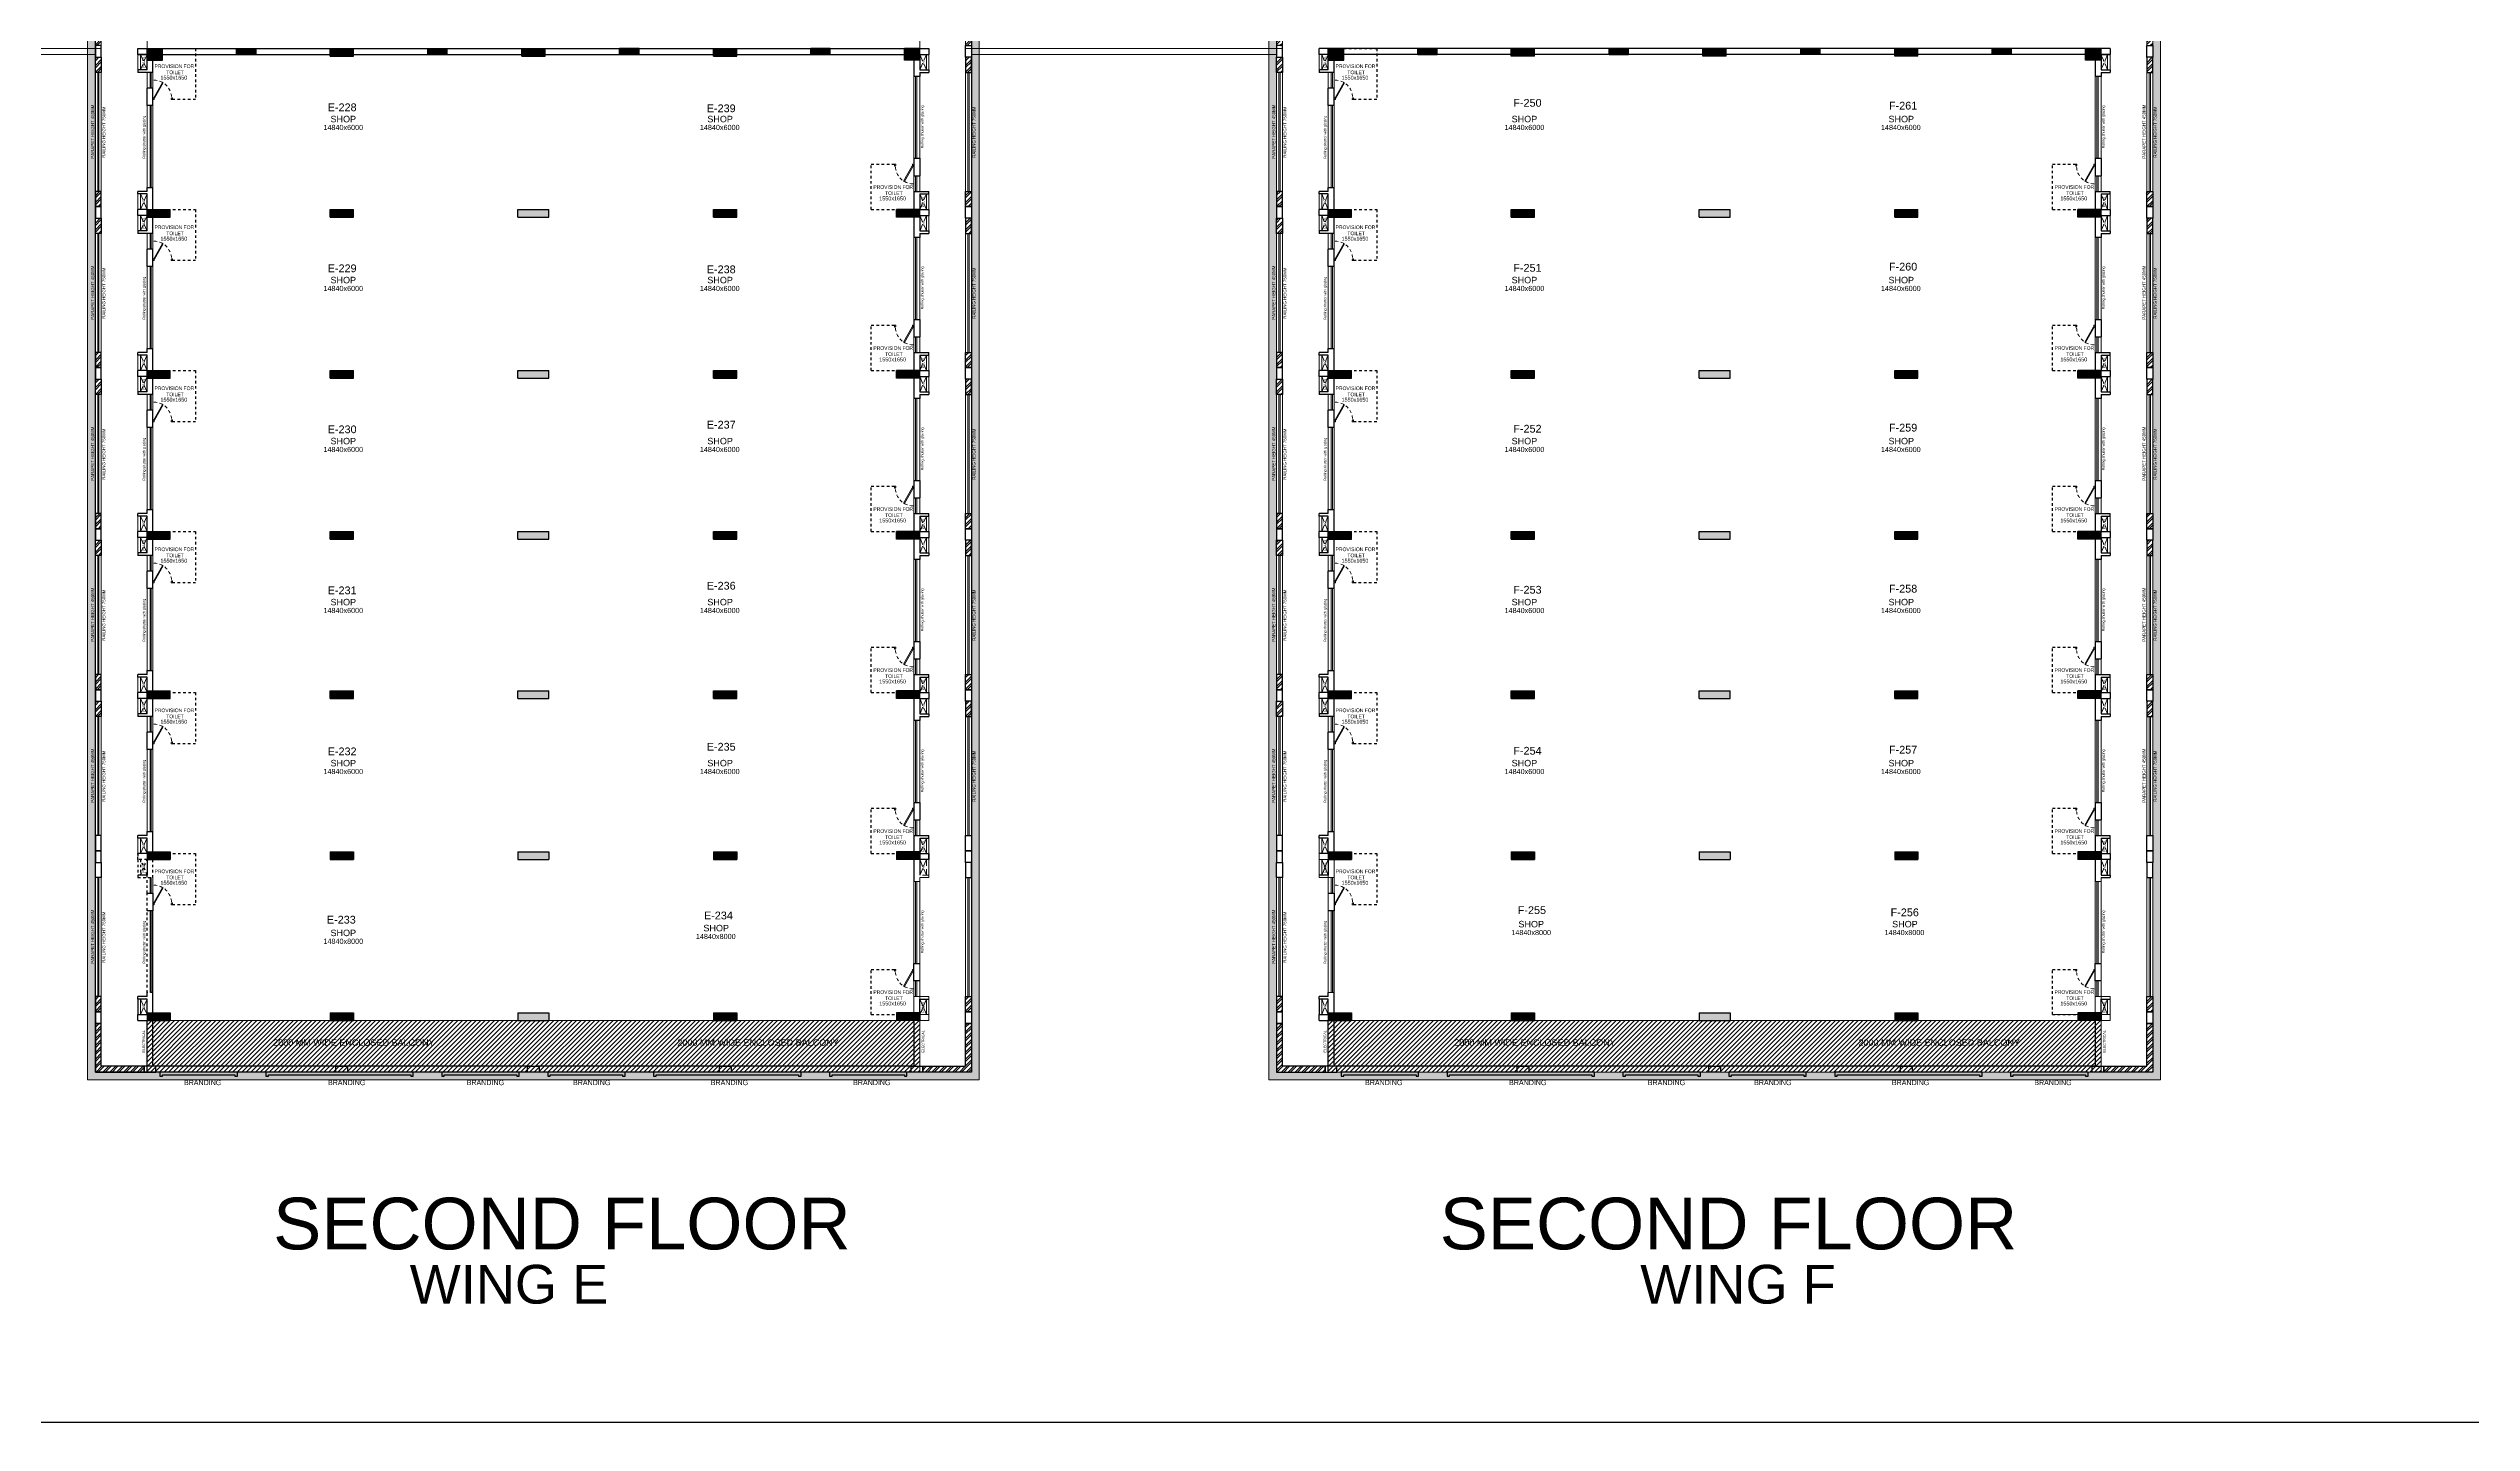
# Model space of a CAD drawing. Header units: metres. Extents: x 9819 to 10514, y 4405 to 4599.
# Drawn here: x 10268.5 to 10362.3, y 4405.1 to 4458.2 of the extents above; entities that cross this region are included whole.
import ezdxf
from ezdxf.enums import TextEntityAlignment as Align

# ---------------------------------------------------------------- set-up
doc = ezdxf.new("R2010")
doc.units = ezdxf.units.M
doc.header["$MEASUREMENT"] = 0
doc.linetypes.add('DASHED2', pattern=[0.375, 0.25, -0.125])
doc.linetypes.add('HIDDEN', pattern=[0.375, 0.25, -0.125])
for name, color, linetype, lineweight in [('A_BUP AREA', 2, 'Continuous', 25), ('A_CONC', 1, 'Continuous', 30), ('A_DOOR-WIN', 23, 'Continuous', 9), ('A_DOTTED', 8, 'HIDDEN', 0), ('A_ELE 0.15', 252, 'Continuous', 15), ('A_GLAZE', 140, 'Continuous', 5), ('A_LEDGE', 252, 'Continuous', 15), ('A_SHOP NO.', 113, 'Continuous', 5), ('A_SILL 0.09', 9, 'Continuous', 9), ('A_SILL 0.25', 25, 'Continuous', 15), ('A_TEXT', 7, 'Continuous', 5), ('A_WALL', 7, 'Continuous', 30), ('A_Wall Hatch', 8, 'Continuous', 5), ('Doorline', 251, 'DASHED2', 13)]:
    doc.layers.add(name, color=color, linetype=linetype, lineweight=lineweight)
for name, color, linetype in [('A_COL. NO', 4, 'Continuous'), ('A_SIGNAGE', 171, 'Continuous'), ('STRU. COL.', 1, 'Continuous')]:
    doc.layers.add(name, color=color, linetype=linetype)
doc.layers.get('A_COL. NO').off()
doc.styles.add('A', font='ARIALN.TTF')
doc.styles.get("Standard").update_dxf_attribs({"font": 'arial.ttf'})

# ---------------------------------------------------------------- blocks, each defined once
blk = doc.blocks.new('D 750')
at = {"layer": 'A_DOOR-WIN'}
for points in [[(-0.75, 0.075), (-0.75, 0), (-0.7, 0), (-0.7, 0.043), (-0.715, 0.043), (-0.715, 0.075)], [(-0.372, 0.665), (-0.035, 0.075), (-0.063, 0.059), (-0.4, 0.649)], [(0, 0.075), (0, 0), (-0.05, 0), (-0.05, 0.043), (-0.035, 0.043), (-0.035, 0.075)]]:
    blk.add_lwpolyline(points, close=True, dxfattribs=at)
at = {"layer": 'Doorline', "ltscale": 0.5}
blk.add_arc((-0.035, 0.075), 0.68, 90, 180, dxfattribs=at)
blk = doc.blocks.new('Typical shops 2nd')
at = {"layer": 'A_DOOR-WIN'}
for p, q in [((30.095, -1.08), (30.095, -4.25)), ((30.145, -1.08), (30.145, -4.25)), ((0.465, -5.38), (0.465, -2.21)), ((0.515, -5.38), (0.515, -2.21))]:
    blk.add_line(p, q, dxfattribs=at)
at = {"layer": 'A_DOTTED'}
for p, q in [((0.1, -0.83), (0.35, -0.23)), ((0.1, -0.23), (0.35, -0.83)), ((30.51, -0.23), (30.26, -0.83)), ((30.51, -0.83), (30.26, -0.23)), ((0.1, -6.23), (0.35, -5.63)), ((0.1, -5.63), (0.35, -6.23)), ((30.51, -5.63), (30.26, -6.23)), ((30.51, -6.23), (30.26, -5.63))]:
    blk.add_line(p, q, dxfattribs=at)
at = {"layer": 'A_GLAZE'}
for p, q in [((0.465, -1.53), (0.465, -0.93)), ((0.515, -1.53), (0.515, -0.93)), ((30.095, -4.93), (30.095, -5.53)), ((30.145, -4.93), (30.145, -5.53))]:
    blk.add_line(p, q, dxfattribs=at)
at = {"layer": 'A_LEDGE'}
for p, q in [((0, -0.83), (0, -0.23)), ((0.1, -0.83), (0.1, -0.23)), ((30.51, -0.83), (30.51, -0.23)), ((30.61, -0.83), (30.61, -0.23)), ((0, -5.63), (0, -6.23)), ((0.1, -5.63), (0.1, -6.23)), ((30.51, -5.63), (30.51, -6.23)), ((30.61, -5.63), (30.61, -6.23))]:
    blk.add_line(p, q, dxfattribs=at)
at = {"layer": 'A_SILL 0.09'}
for p, q in [((0.35, -1.53), (0.35, -0.93)), ((0.58, -1.53), (0.58, -0.93)), ((30.03, -4.25), (30.03, -1.08)), ((30.26, -1.08), (30.26, -4.25)), ((0.35, -5.38), (0.35, -2.21)), ((0.58, -2.21), (0.58, -5.38)), ((30.03, -4.93), (30.03, -5.53)), ((30.26, -4.93), (30.26, -5.53))]:
    blk.add_line(p, q, dxfattribs=at)
at = {"layer": 'A_WALL'}
for p, q in [((0, -0.23), (0, 0)), ((30.61, 0), (30.61, -0.23)), ((0.35, -0.23), (0, -0.23)), ((0.35, -0.83), (0, -0.83)), ((0, -0.83), (0, -0.93)), ((0.58, -0.93), (0, -0.93)), ((0.35, -0.83), (0.35, -0.23)), ((0.58, -0.93), (0.58, -0.23)), ((30.03, 0), (30.03, -1.08)), ((30.26, -0.23), (30.61, -0.23)), ((30.26, -0.23), (30.26, -0.83)), ((30.26, -0.83), (30.61, -0.83)), ((30.26, -0.93), (30.61, -0.93)), ((30.26, -0.93), (30.26, -1.08)), ((30.61, -0.83), (30.61, -0.93)), ((0.35, -2.21), (0.35, -1.53)), ((0.58, -1.53), (0.35, -1.53)), ((0.58, -2.21), (0.58, -1.53)), ((30.26, -1.08), (30.03, -1.08)), ((0.58, -2.21), (0.35, -2.21)), ((30.03, -4.25), (30.03, -4.93)), ((30.03, -4.25), (30.26, -4.25)), ((30.26, -4.25), (30.26, -4.93)), ((0.35, -5.53), (0, -5.53)), ((0, -5.63), (0, -5.53)), ((0.35, -5.53), (0.35, -5.38)), ((0.35, -5.38), (0.58, -5.38)), ((0.58, -6.46), (0.58, -5.38)), ((30.03, -4.93), (30.26, -4.93)), ((30.03, -5.53), (30.03, -6.23)), ((30.03, -5.53), (30.61, -5.53)), ((30.61, -5.63), (30.61, -5.53)), ((0.35, -5.63), (0, -5.63)), ((0.35, -6.23), (0, -6.23)), ((0.35, -6.23), (0.35, -5.63)), ((30.26, -5.63), (30.26, -6.23)), ((30.26, -5.63), (30.61, -5.63)), ((30.26, -6.23), (30.61, -6.23))]:
    blk.add_line(p, q, dxfattribs=at)
at = {"layer": 'A_WALL', "color": 252, "linetype": 'DASHED2', "ltscale": 0.3, "true_color": 0x939598}
blk.add_line((28.38, -6.23), (30.03, -6.23), dxfattribs=at)
for points in [[(0.95, 0), (2.23, 0), (2.23, -1.98), (1.33, -1.98)], [(28.38, -6.23), (28.38, -4.48), (29.28, -4.48)]]:
    blk.add_lwpolyline(points, dxfattribs=at)
at = {"layer": 'A_DOOR-WIN', "xscale": -1}
blk.add_blockref('D 750', (0.58, -1.98), dxfattribs=at)
at = {"layer": 'A_DOOR-WIN', "xscale": -1, "rotation": 180}
blk.add_blockref('D 750', (30.03, -4.48), dxfattribs=at)
at = {"char_height": 0.1411, "width": 1.97366, "attachment_point": 1, "style": 'A'}
for insert in [(0.419, -0.618), (28.239, -5.29)]:
    blk.add_mtext('\\pxqc;PROVISION FOR\\P TOILET ', dxfattribs=dict(at, insert=insert))
at = {"layer": 'A_TEXT'}
for s, p in [('PLUM.', (0.274, -0.523)), ('AC', (30.436, -0.531)), ('Rolling shutter with glazing', (0.282, -3.428)), ('Rolling shutter with glazing', (30.399, -3.034)), ('AC', (0.274, -5.923)), ('PLUM.', (30.434, -5.936))]:
    blk.add_text(s, height=0.1, rotation=90, dxfattribs=at).set_placement(p, align=Align.CENTER)
for s, height, p in [('1550x1650', 0.15, (1.388, -1.205)), ('SHOP', 0.25, (7.945, -2.855)), ('SHOP', 0.25, (22.529, -2.855)), ('14840x6000', 0.2, (7.945, -3.155)), ('14840x6000', 0.2, (22.513, -3.155)), ('1550x1650', 0.15, (29.207, -5.877))]:
    blk.add_text(s, height=height, dxfattribs=at).set_placement(p, align=Align.CENTER)
blk = doc.blocks.new('col')
at = {"linetype": 'Continuous'}
blk.add_hatch(color=256, dxfattribs=at).paths.add_polyline_path([(0, 0), (1, 0), (1, 1), (0, 1), (0, 0)])
at = {"linetype": 'Continuous', "lineweight": 25}
for p, q in [((0, 1), (1, 1)), ((0, 1), (0, 0)), ((1, 1), (1, 0)), ((0, 0), (1, 0))]:
    blk.add_line(p, q, dxfattribs=at)
blk = doc.blocks.new('WING-E REVISED COLU.')
at = {"layer": 'STRU. COL.', "zscale": 0.23, "rotation": 180}
for p, xscale, yscale in [((5452.425, -8872.866), -0.6, 0.45), ((5455.893, -8872.866), -0.75, 0.23), ((5459.51, -8872.866), -0.9, 0.3), ((5463.295, -8872.866), -0.75, 0.23), ((5466.93, -8872.866), -0.9, 0.3), ((5471.465, -8872.866), 0.75, 0.23), ((5474.35, -8872.866), -0.9, 0.3), ((5478.868, -8872.866), 0.75, 0.23), ((5482.335, -8872.866), 0.6, 0.45), ((5452.425, -8879.096), -0.9, 0.3), ((5459.51, -8879.096), -0.9, 0.3), ((5466.78, -8879.096), -1.2, 0.3), ((5474.35, -8879.096), -0.9, 0.3), ((5482.335, -8879.096), 0.9, 0.3), ((5452.425, -8885.326), -0.9, 0.3), ((5459.51, -8885.326), -0.9, 0.3), ((5466.78, -8885.326), -1.2, 0.3), ((5474.35, -8885.326), -0.9, 0.3), ((5482.335, -8885.326), 0.9, 0.3), ((5452.425, -8891.556), -0.9, 0.3), ((5459.51, -8891.556), -0.9, 0.3), ((5466.78, -8891.556), -1.2, 0.3), ((5474.35, -8891.556), -0.9, 0.3), ((5482.335, -8891.556), 0.9, 0.3), ((5452.425, -8897.716), -0.9, 0.3), ((5459.51, -8897.716), -0.9, 0.3), ((5466.78, -8897.716), -1.2, 0.3), ((5474.35, -8897.716), -0.9, 0.3), ((5482.335, -8897.716), 0.9, 0.3)]:
    blk.add_blockref('col', p, dxfattribs=dict(at, xscale=xscale, yscale=yscale))
at = {"layer": 'STRU. COL.', "yscale": 0.3, "zscale": 0.23}
for p, xscale in [((5452.425, -8904.246), 0.9), ((5459.51, -8904.246), 0.9), ((5466.78, -8904.246), 1.2), ((5474.35, -8904.246), 0.9), ((5482.335, -8904.246), -0.9), ((5452.425, -8910.476), 0.9), ((5459.51, -8910.476), 0.9), ((5466.78, -8910.476), 1.2), ((5474.35, -8910.476), 0.9), ((5482.335, -8910.476), -0.9)]:
    blk.add_blockref('col', p, dxfattribs=dict(at, xscale=xscale))
blk = doc.blocks.new('WING-F REVISED COLU.')
at = {"layer": 'STRU. COL.', "zscale": 0.23, "rotation": 180}
for p, xscale, yscale in [((5532.543, -8872.866), -0.6, 0.45), ((5536.01, -8872.866), -0.75, 0.23), ((5540.528, -8872.866), 0.9, 0.3), ((5543.413, -8872.866), -0.75, 0.23), ((5547.948, -8872.866), 0.9, 0.3), ((5551.583, -8872.866), 0.75, 0.23), ((5555.368, -8872.866), 0.9, 0.3), ((5558.985, -8872.866), 0.75, 0.23), ((5562.453, -8872.866), 0.6, 0.45), ((5532.543, -8879.096), -0.9, 0.3), ((5539.628, -8879.096), -0.9, 0.3), ((5546.898, -8879.096), -1.2, 0.3), ((5554.468, -8879.096), -0.9, 0.3), ((5562.453, -8879.096), 0.9, 0.3), ((5532.543, -8885.326), -0.9, 0.3), ((5539.628, -8885.326), -0.9, 0.3), ((5546.898, -8885.326), -1.2, 0.3), ((5554.468, -8885.326), -0.9, 0.3), ((5562.453, -8885.326), 0.9, 0.3), ((5532.543, -8891.556), -0.9, 0.3), ((5539.628, -8891.556), -0.9, 0.3), ((5546.898, -8891.556), -1.2, 0.3), ((5554.468, -8891.556), -0.9, 0.3), ((5562.453, -8891.556), 0.9, 0.3), ((5532.543, -8897.716), -0.9, 0.3), ((5539.628, -8897.716), -0.9, 0.3), ((5546.898, -8897.716), -1.2, 0.3), ((5554.468, -8897.716), -0.9, 0.3), ((5562.453, -8897.716), 0.9, 0.3)]:
    blk.add_blockref('col', p, dxfattribs=dict(at, xscale=xscale, yscale=yscale))
at = {"layer": 'STRU. COL.', "yscale": 0.3, "zscale": 0.23}
for p, xscale in [((5532.543, -8904.246), 0.9), ((5539.628, -8904.246), 0.9), ((5546.898, -8904.246), 1.2), ((5554.468, -8904.246), 0.9), ((5562.453, -8904.246), -0.9), ((5532.543, -8910.476), 0.9), ((5539.628, -8910.476), 0.9), ((5546.898, -8910.476), 1.2), ((5554.468, -8910.476), 0.9), ((5562.453, -8910.476), -0.9)]:
    blk.add_blockref('col', p, dxfattribs=dict(at, xscale=xscale))
blk = doc.blocks.new('A$C682559e5')
at = {"lineweight": 30, "true_color": 0x636466}
h = blk.add_hatch(dxfattribs=at)
h.set_pattern_fill('ANSI32', color=251, scale=0.5)
h.set_pattern_definition([(45, (-9910.29707, -4328.92705), (-0.1325825215, 0.1325825215), []), (45, (-9910.20869, -4328.92705), (-0.1325825215, 0.1325825215), [])])
h.paths.add_polyline_path([(-1.89, 78.31), (-1.89, 78.08), (-0.23, 78.08), (-0.23, 76.42), (0, 76.42), (0, 78.31)])
h.paths.add_polyline_path([(0, 75.38), (0, 75.97), (-0.23, 75.97), (-0.23, 75.38)])
h.paths.add_polyline_path([(0, 64.55), (0, 63.96), (-0.23, 63.96), (-0.23, 64.55)])
h.paths.add_polyline_path([(0, 62.92), (0, 63.51), (-0.23, 63.51), (-0.23, 62.92)])
h.paths.add_polyline_path([(0, 58.32), (0, 57.73), (-0.23, 57.73), (-0.23, 58.32)])
h.paths.add_polyline_path([(0, 56.69), (0, 57.28), (-0.23, 57.28), (-0.23, 56.69)])
h.paths.add_polyline_path([(0, 52.09), (0, 51.5), (-0.23, 51.5), (-0.23, 52.09)])
h.paths.add_polyline_path([(0, 50.46), (0, 51.05), (-0.23, 51.05), (-0.23, 50.46)])
h.paths.add_polyline_path([(0, 45.86), (0, 45.27), (-0.23, 45.27), (-0.23, 45.86)])
h.paths.add_polyline_path([(0, 44.23), (0, 44.82), (-0.23, 44.82), (-0.23, 44.23)])
h.paths.add_polyline_path([(0, 39.63), (0, 39.04), (-0.23, 39.04), (-0.23, 39.63)])
h.paths.add_polyline_path([(0, 38), (0, 38.59), (-0.23, 38.59), (-0.23, 38)])
h.paths.add_polyline_path([(0, 33.62), (0, 33.03), (-0.23, 33.03), (-0.23, 33.62)])
h.paths.add_polyline_path([(0, 31.99), (0, 32.58), (-0.23, 32.58), (-0.23, 31.99)])
h.paths.add_polyline_path([(0, 25.76), (0, 26.35), (-0.23, 26.35), (-0.23, 25.76)])
h.paths.add_polyline_path([(0, 27.39), (0, 26.8), (-0.23, 26.8), (-0.23, 27.39)])
h.paths.add_polyline_path([(0, 21.16), (0, 20.57), (-0.23, 20.57), (-0.23, 21.16)])
h.paths.add_polyline_path([(0, 19.53), (0, 20.12), (-0.23, 20.12), (-0.23, 19.53)])
h.paths.add_polyline_path([(0, 13.3), (0, 13.89), (-0.23, 13.89), (-0.23, 13.3)])
h.paths.add_polyline_path([(0, 14.93), (0, 14.34), (-0.23, 14.34), (-0.23, 14.93)])
h.paths.add_polyline_path([(0, 7.09), (0, 8.27), (-0.23, 8.27), (-0.23, 7.09)])
h.paths.add_polyline_path([(-1.89, 0), (-1.89, 0.23), (-0.23, 0.23), (-0.23, 1.89), (0, 1.89), (0, 0)])
h.paths.add_polyline_path([(-2.93, 0), (-2.34, 0), (-2.34, 0.23), (-2.93, 0.23)])
h.paths.add_polyline_path([(-8.72, 0), (-9.31, 0), (-9.31, 0.23), (-8.72, 0.23)])
h.paths.add_polyline_path([(-10.35, 0), (-9.76, 0), (-9.76, 0.23), (-10.35, 0.23)])
h.paths.add_polyline_path([(-25.19, 0), (-24.6, 0), (-24.6, 0.23), (-25.19, 0.23)])
h.paths.add_polyline_path([(-23.56, 0), (-24.15, 0), (-24.15, 0.23), (-23.56, 0.23)])
h.paths.add_polyline_path([(-17.77, 0), (-17.18, 0), (-17.18, 0.23), (-17.77, 0.23)])
h.paths.add_polyline_path([(-16.14, 0), (-16.73, 0), (-16.73, 0.23), (-16.14, 0.23)])
h.paths.add_polyline_path([(-32.02, 0), (-32.02, 0.23), (-33.68, 0.23), (-33.68, 1.89), (-33.91, 1.89), (-33.91, 0)])
h.paths.add_polyline_path([(-31.57, 0), (-30.98, 0), (-30.98, 0.23), (-31.57, 0.23)])
h.paths.add_polyline_path([(-33.91, 7.09), (-33.91, 8.27), (-33.68, 8.27), (-33.68, 7.09)])
h.paths.add_polyline_path([(-33.91, 13.3), (-33.91, 13.89), (-33.68, 13.89), (-33.68, 13.3)])
h.paths.add_polyline_path([(-33.91, 14.93), (-33.91, 14.34), (-33.68, 14.34), (-33.68, 14.93)])
h.paths.add_polyline_path([(-33.91, 19.53), (-33.91, 20.12), (-33.68, 20.12), (-33.68, 19.53)])
h.paths.add_polyline_path([(-33.91, 21.16), (-33.91, 20.57), (-33.68, 20.57), (-33.68, 21.16)])
h.paths.add_polyline_path([(-33.91, 25.76), (-33.91, 26.35), (-33.68, 26.35), (-33.68, 25.76)])
h.paths.add_polyline_path([(-33.91, 27.39), (-33.91, 26.8), (-33.68, 26.8), (-33.68, 27.39)])
h.paths.add_polyline_path([(-33.91, 31.99), (-33.91, 32.58), (-33.68, 32.58), (-33.68, 31.99)])
h.paths.add_polyline_path([(-33.91, 33.62), (-33.91, 33.03), (-33.68, 33.03), (-33.68, 33.62)])
h.paths.add_polyline_path([(-33.91, 38), (-33.91, 38.59), (-33.68, 38.59), (-33.68, 38)])
h.paths.add_polyline_path([(-33.91, 39.63), (-33.91, 39.04), (-33.68, 39.04), (-33.68, 39.63)])
h.paths.add_polyline_path([(-33.91, 44.23), (-33.91, 44.82), (-33.68, 44.82), (-33.68, 44.23)])
h.paths.add_polyline_path([(-33.91, 45.86), (-33.91, 45.27), (-33.68, 45.27), (-33.68, 45.86)])
h.paths.add_polyline_path([(-33.91, 50.46), (-33.91, 51.05), (-33.68, 51.05), (-33.68, 50.46)])
h.paths.add_polyline_path([(-33.91, 52.09), (-33.91, 51.5), (-33.68, 51.5), (-33.68, 52.09)])
h.paths.add_polyline_path([(-33.91, 56.69), (-33.91, 57.28), (-33.68, 57.28), (-33.68, 56.69)])
h.paths.add_polyline_path([(-33.91, 58.32), (-33.91, 57.73), (-33.68, 57.73), (-33.68, 58.32)])
h.paths.add_polyline_path([(-33.91, 62.92), (-33.91, 63.51), (-33.68, 63.51), (-33.68, 62.92)])
h.paths.add_polyline_path([(-33.91, 64.55), (-33.91, 63.96), (-33.68, 63.96), (-33.68, 64.55)])
h.paths.add_polyline_path([(-33.91, 75.38), (-33.91, 75.97), (-33.68, 75.97), (-33.68, 75.38)])
h.paths.add_polyline_path([(-32.02, 78.31), (-32.02, 78.08), (-33.68, 78.08), (-33.68, 76.42), (-33.91, 76.42), (-33.91, 78.31)])
at = {"layer": 'A_CONC'}
for points in [[(-32.02, 78.31), (-31.57, 78.31), (-31.57, 78.08), (-32.02, 78.08)], [(-24.6, 78.31), (-24.15, 78.31), (-24.15, 78.08), (-24.6, 78.08)], [(-17.18, 78.31), (-16.73, 78.31), (-16.73, 78.08), (-17.18, 78.08)], [(-9.76, 78.31), (-9.31, 78.31), (-9.31, 78.08), (-9.76, 78.08)], [(-1.89, 78.31), (-2.34, 78.31), (-2.34, 78.08), (-1.89, 78.08)], [(-33.91, 76.42), (-33.68, 76.42), (-33.68, 75.97), (-33.91, 75.97)], [(0, 76.42), (-0.23, 76.42), (-0.23, 75.97), (0, 75.97)], [(-33.91, 70.19), (-33.68, 70.19), (-33.68, 69.74), (-33.91, 69.74)], [(0, 70.19), (-0.23, 70.19), (-0.23, 69.74), (0, 69.74)], [(-33.91, 63.96), (-33.68, 63.96), (-33.68, 63.51), (-33.91, 63.51)], [(0, 63.96), (-0.23, 63.96), (-0.23, 63.51), (0, 63.51)], [(-33.91, 57.73), (-33.68, 57.73), (-33.68, 57.28), (-33.91, 57.28)], [(0, 57.73), (-0.23, 57.73), (-0.23, 57.28), (0, 57.28)], [(-33.91, 51.5), (-33.68, 51.5), (-33.68, 51.05), (-33.91, 51.05)], [(0, 51.5), (-0.23, 51.5), (-0.23, 51.05), (0, 51.05)], [(-33.91, 45.27), (-33.68, 45.27), (-33.68, 44.82), (-33.91, 44.82)], [(0, 45.27), (-0.23, 45.27), (-0.23, 44.82), (0, 44.82)], [(-33.91, 39.04), (-33.68, 39.04), (-33.68, 38.59), (-33.91, 38.59)], [(0, 39.04), (-0.23, 39.04), (-0.23, 38.59), (0, 38.59)]]:
    blk.add_lwpolyline(points, close=True, dxfattribs=at)
at = {"layer": 'A_WALL'}
for points in [[(-32.02, 78.31), (-32.02, 78.08), (-33.68, 78.08), (-33.68, 76.42), (-33.91, 76.42), (-33.91, 78.31)], [(-1.89, 78.31), (-1.89, 78.08), (-0.23, 78.08), (-0.23, 76.42), (0, 76.42), (0, 78.31)], [(-33.91, 75.38), (-33.91, 75.97), (-33.68, 75.97), (-33.68, 75.38)], [(0, 75.38), (0, 75.97), (-0.23, 75.97), (-0.23, 75.38)], [(-33.91, 70.78), (-33.91, 70.19), (-33.68, 70.19), (-33.68, 70.78)], [(0, 70.78), (0, 70.19), (-0.23, 70.19), (-0.23, 70.78)], [(-33.91, 69.15), (-33.91, 69.74), (-33.68, 69.74), (-33.68, 69.15)], [(0, 69.15), (0, 69.74), (-0.23, 69.74), (-0.23, 69.15)], [(-33.91, 64.55), (-33.91, 63.96), (-33.68, 63.96), (-33.68, 64.55)], [(0, 64.55), (0, 63.96), (-0.23, 63.96), (-0.23, 64.55)], [(-33.91, 62.92), (-33.91, 63.51), (-33.68, 63.51), (-33.68, 62.92)], [(0, 62.92), (0, 63.51), (-0.23, 63.51), (-0.23, 62.92)], [(-33.91, 58.32), (-33.91, 57.73), (-33.68, 57.73), (-33.68, 58.32)], [(0, 58.32), (0, 57.73), (-0.23, 57.73), (-0.23, 58.32)], [(-33.91, 56.69), (-33.91, 57.28), (-33.68, 57.28), (-33.68, 56.69)], [(0, 56.69), (0, 57.28), (-0.23, 57.28), (-0.23, 56.69)], [(-33.91, 52.09), (-33.91, 51.5), (-33.68, 51.5), (-33.68, 52.09)], [(0, 52.09), (0, 51.5), (-0.23, 51.5), (-0.23, 52.09)], [(-33.91, 50.46), (-33.91, 51.05), (-33.68, 51.05), (-33.68, 50.46)], [(0, 50.46), (0, 51.05), (-0.23, 51.05), (-0.23, 50.46)], [(-33.91, 45.86), (-33.91, 45.27), (-33.68, 45.27), (-33.68, 45.86)], [(0, 45.86), (0, 45.27), (-0.23, 45.27), (-0.23, 45.86)], [(-33.91, 44.23), (-33.91, 44.82), (-33.68, 44.82), (-33.68, 44.23)], [(0, 44.23), (0, 44.82), (-0.23, 44.82), (-0.23, 44.23)], [(-33.91, 39.63), (-33.91, 39.04), (-33.68, 39.04), (-33.68, 39.63)], [(0, 39.63), (0, 39.04), (-0.23, 39.04), (-0.23, 39.63)]]:
    blk.add_lwpolyline(points, close=True, dxfattribs=at)
blk = doc.blocks.new('A$C71813cf5')
at = {"transparency": 33554493}
h = blk.add_hatch(color=256, dxfattribs=at)
h.dxf.hatch_style = 1
h.paths.add_polyline_path([(2.3, 2.3), (-32.21, 2.3), (-32.21, -76.61), (2.3, -76.61)])
h.paths.add_polyline_path([(2, 2), (-31.91, 2), (-31.91, -76.31), (2, -76.31)], flags=16)
at = {"layer": 'A_ELE 0.15', "color": 7, "true_color": 0xffffff}
blk.add_lwpolyline([(-32.21, -36), (-32.21, -76.61), (2.3, -76.61), (2.3, -36)], dxfattribs=at)
at = {"layer": 'A_GLAZE'}
for points in [[(-31.77, -37.63), (-31.82, -37.63), (-31.82, -42.23), (-31.77, -42.23)], [(-31.77, -43.86), (-31.82, -43.86), (-31.82, -48.46), (-31.77, -48.46)], [(-31.77, -50.09), (-31.82, -50.09), (-31.82, -54.69), (-31.77, -54.69)], [(-31.77, -56.32), (-31.82, -56.32), (-31.82, -60.92), (-31.77, -60.92)], [(-31.77, -62.55), (-31.82, -62.55), (-31.82, -67.15), (-31.77, -67.15)]]:
    blk.add_lwpolyline(points, close=True, dxfattribs=at)
at = {"layer": 'A_GLAZE', "elevation": 0}
for points in [[(1.91, -37.63), (1.86, -37.63), (1.86, -42.23), (1.91, -42.23)], [(1.91, -43.86), (1.86, -43.86), (1.86, -48.46), (1.91, -48.46)], [(1.91, -50.09), (1.86, -50.09), (1.86, -54.69), (1.91, -54.69)], [(1.91, -56.32), (1.86, -56.32), (1.86, -60.92), (1.91, -60.92)], [(1.91, -62.55), (1.86, -62.55), (1.86, -67.15), (1.91, -67.15)], [(-31.77, -68.78), (-31.82, -68.78), (-31.82, -73.38), (-31.77, -73.38)], [(1.86, -68.78), (1.91, -68.78), (1.91, -73.38), (1.86, -73.38)]]:
    blk.add_lwpolyline(points, close=True, dxfattribs=at)
at = {"layer": 'A_SILL 0.25'}
blk.add_lwpolyline([(-31.68, -36), (-31.68, -76.08), (-0.34, -76.08), (1.77, -76.08), (1.77, -36)], dxfattribs=at)
at = {"layer": 'A_TEXT', "color": 32, "true_color": 0xcd6928}
blk.add_lwpolyline([(-31.91, -36), (-31.91, -76.31), (2, -76.31), (2, 2), (-31.91, 2), (-31.91, -31.62)], dxfattribs=at)
at = {"rotation": 180}
blk.add_blockref('A$C682559e5', (-31.91, 2), dxfattribs=at)
at = {"layer": 'A_TEXT', "color": 32, "true_color": 0xcd6928, "char_height": 0.1215, "attachment_point": 1, "rotation": 90}
for insert in [(-32.078, -40.964, 0), (-32.078, -47.194, 0), (-32.078, -53.424, 0), (-32.078, -59.654), (-32.078, -65.884, 0), (-32.078, -72.114, 0)]:
    blk.add_mtext_dynamic_manual_height_columns('PARAPET HEIGHT 450MM', width=3.42392, gutter_width=0.931, heights=[0], dxfattribs=dict(at, insert=insert))
at = {"layer": 'A_TEXT', "color": 4, "char_height": 0.1215, "attachment_point": 1, "rotation": 90}
for insert in [(-31.646, -40.925, 0), (2.034, -40.925), (-31.646, -47.155, 0), (2.034, -47.155), (-31.646, -53.385, 0), (2.034, -53.385), (-31.646, -59.615), (2.034, -59.615), (-31.646, -65.845, 0), (2.034, -65.845), (-31.646, -72.075, 0)]:
    blk.add_mtext_dynamic_manual_height_columns('RAILING HEIGHT 750MM', width=3.42392, gutter_width=0.931, heights=[0], dxfattribs=dict(at, insert=insert))
blk = doc.blocks.new('A$Ceab5c01c')
at = {"transparency": 33554493}
h = blk.add_hatch(color=256, dxfattribs=at)
h.dxf.hatch_style = 1
h.paths.add_polyline_path([(2.3, 2.3), (-32.21, 2.3), (-32.21, -76.61), (2.3, -76.61)])
h.paths.add_polyline_path([(2, 2), (-31.91, 2), (-31.91, -76.31), (2, -76.31)], flags=16)
at = {"layer": 'A_ELE 0.15', "color": 7, "true_color": 0xffffff}
blk.add_lwpolyline([(-32.21, -36), (-32.21, -76.61), (2.3, -76.61), (2.3, -36)], dxfattribs=at)
at = {"layer": 'A_GLAZE'}
for points in [[(-31.77, -37.63), (-31.82, -37.63), (-31.82, -42.23), (-31.77, -42.23)], [(-31.77, -43.86), (-31.82, -43.86), (-31.82, -48.46), (-31.77, -48.46)], [(-31.77, -50.09), (-31.82, -50.09), (-31.82, -54.69), (-31.77, -54.69)], [(-31.77, -56.32), (-31.82, -56.32), (-31.82, -60.92), (-31.77, -60.92)], [(-31.77, -62.55), (-31.82, -62.55), (-31.82, -67.15), (-31.77, -67.15)]]:
    blk.add_lwpolyline(points, close=True, dxfattribs=at)
at = {"layer": 'A_GLAZE', "elevation": 0}
for points in [[(1.91, -37.63), (1.86, -37.63), (1.86, -42.23), (1.91, -42.23)], [(1.91, -43.86), (1.86, -43.86), (1.86, -48.46), (1.91, -48.46)], [(1.91, -50.09), (1.86, -50.09), (1.86, -54.69), (1.91, -54.69)], [(1.91, -56.32), (1.86, -56.32), (1.86, -60.92), (1.91, -60.92)], [(1.91, -62.55), (1.86, -62.55), (1.86, -67.15), (1.91, -67.15)], [(-31.77, -68.78), (-31.82, -68.78), (-31.82, -73.38), (-31.77, -73.38)], [(1.86, -68.78), (1.91, -68.78), (1.91, -73.38), (1.86, -73.38)]]:
    blk.add_lwpolyline(points, close=True, dxfattribs=at)
at = {"layer": 'A_TEXT', "color": 32, "true_color": 0xcd6928}
for points in [[(-31.91, -36), (-31.91, -76.31), (2, -76.31), (2, -36)], [(-31.68, -36), (-31.68, -76.08), (-29.57, -76.08)], [(-0.34, -76.08), (1.77, -76.08), (1.77, -36)]]:
    blk.add_lwpolyline(points, dxfattribs=at)
at = {"rotation": 180}
blk.add_blockref('A$C682559e5', (-31.91, 2), dxfattribs=at)
at = {"layer": 'A_TEXT', "color": 32, "true_color": 0xcd6928, "char_height": 0.1215, "attachment_point": 1, "rotation": 90}
for insert in [(-32.078, -40.964, 0), (1.602, -40.964), (-32.078, -47.194, 0), (1.602, -47.194), (-32.078, -53.424, 0), (1.602, -53.424), (-32.078, -59.654), (1.602, -59.654), (-32.078, -65.884, 0), (1.602, -65.884), (-32.078, -72.114, 0)]:
    blk.add_mtext_dynamic_manual_height_columns('PARAPET HEIGHT 450MM', width=3.42392, gutter_width=0.931, heights=[0], dxfattribs=dict(at, insert=insert))
at = {"layer": 'A_TEXT', "color": 4, "char_height": 0.1215, "attachment_point": 1, "rotation": 90}
for insert in [(-31.646, -40.925, 0), (2.034, -40.925), (-31.646, -47.155, 0), (2.034, -47.155), (-31.646, -53.385, 0), (2.034, -53.385), (-31.646, -59.615), (2.034, -59.615), (-31.646, -65.845, 0), (2.034, -65.845), (-31.646, -72.075, 0)]:
    blk.add_mtext_dynamic_manual_height_columns('RAILING HEIGHT 750MM', width=3.42392, gutter_width=0.931, heights=[0], dxfattribs=dict(at, insert=insert))
blk = doc.blocks.new('A$C1185731c')
at = {"layer": 'A_WALL', "color": 252, "linetype": 'DASHED2', "ltscale": 0.3, "true_color": 0x939598}
blk.add_lwpolyline([(0.37, 1.98), (1.65, 1.98), (1.65, 0), (0.75, 0)], dxfattribs=at)
at = {"layer": 'A_DOOR-WIN', "xscale": -1}
blk.add_blockref('D 750', (0, 0), dxfattribs=at)
at = {"insert": (-0.161, 1.362), "char_height": 0.1411, "width": 1.97366, "attachment_point": 1, "style": 'A'}
blk.add_mtext('\\pxqc;PROVISION FOR\\P TOILET ', dxfattribs=at)
at = {"layer": 'A_TEXT'}
blk.add_text('1550x1650', height=0.15, dxfattribs=at).set_placement((0.808, 0.775), align=Align.CENTER)
blk = doc.blocks.new('A$C382a632d')
at = {"layer": 'A_WALL', "color": 252, "linetype": 'DASHED2', "ltscale": 0.3, "true_color": 0x939598}
blk.add_line((-1.65, -1.75), (0, -1.75), dxfattribs=at)
blk.add_lwpolyline([(-1.65, -1.75), (-1.65, 0), (-0.75, 0)], dxfattribs=at)
at = {"layer": 'A_DOOR-WIN', "xscale": -1, "rotation": 180}
blk.add_blockref('D 750', (0, 0), dxfattribs=at)
at = {"insert": (-1.791, -0.81), "char_height": 0.1411, "width": 1.97366, "attachment_point": 1, "style": 'A'}
blk.add_mtext('\\pxqc;PROVISION FOR\\P TOILET ', dxfattribs=at)
at = {"layer": 'A_TEXT'}
blk.add_text('1550x1650', height=0.15, dxfattribs=at).set_placement((-0.823, -1.397), align=Align.CENTER)

msp = doc.modelspace()

# ---------------------------------------------------------------- hatches: boundary and pattern name
at = {"layer": 'A_SILL 0.25'}
h = msp.add_hatch(dxfattribs=at)
h.set_pattern_fill('ANSI31', color=256)
h.set_pattern_definition([(45, (4676.35198, -481.35493), (-0.0883883476, 0.0883883476), [])])
h.paths.add_polyline_path([(10272.3464, 4418.6228), (10302.2564, 4418.6228), (10302.2564, 4420.6228), (10272.3464, 4420.6228)])
h = msp.add_hatch(dxfattribs=at)
h.set_pattern_fill('ANSI31', color=256)
h.set_pattern_definition([(45, (4722.06198, -481.35493), (-0.0883883476, 0.0883883476), [])])
h.paths.add_polyline_path([(10318.0564, 4418.6228), (10347.9664, 4418.6228), (10347.9664, 4420.6228), (10318.0564, 4420.6228)])

# ---------------------------------------------------------------- linework, layer by layer
msp.add_lwpolyline([(9907.8601, 4599.1913), (10513.7871, 4599.1913), (10513.7871, 4405.0688), (9907.8601, 4405.0688)], close=True)
at = {"layer": 'A_BUP AREA'}
msp.add_lwpolyline([(10270.3464, 4496.9328), (10304.2564, 4496.9328), (10304.2564, 4418.6228), (10270.3464, 4418.6228)], close=True, dxfattribs=at)
at = {"layer": 'A_DOOR-WIN'}
for p, q in [((10302.0914, 4426.0028), (10302.0914, 4422.8328)), ((10302.1414, 4426.0028), (10302.1414, 4422.8328)), ((10347.8014, 4426.0028), (10347.8014, 4422.8328)), ((10347.8514, 4426.0028), (10347.8514, 4422.8328)), ((10272.4614, 4421.7028), (10272.4614, 4424.8728)), ((10272.5114, 4421.7028), (10272.5114, 4424.8728)), ((10318.1714, 4421.7028), (10318.1714, 4424.8728)), ((10318.2214, 4421.7028), (10318.2214, 4424.8728))]:
    msp.add_line(p, q, dxfattribs=at)
at = {"layer": 'A_DOTTED'}
for p, q in [((10348.2164, 4426.8528), (10347.9664, 4426.2528)), ((10348.2164, 4426.2528), (10347.9664, 4426.8528)), ((10272.0964, 4420.8528), (10272.3464, 4421.4528)), ((10272.0964, 4421.4528), (10272.3464, 4420.8528)), ((10317.8064, 4420.8528), (10318.0564, 4421.4528)), ((10317.8064, 4421.4528), (10318.0564, 4420.8528))]:
    msp.add_line(p, q, dxfattribs=at)
msp.add_lwpolyline([(10302.6064, 4426.2528), (10302.2564, 4426.2528), (10302.5064, 4426.8528), (10302.5064, 4426.2528), (10302.2564, 4426.8528)], dxfattribs=at)
at = {"layer": 'A_GLAZE'}
for p, q in [((10272.4614, 4425.5528), (10272.4614, 4426.1528)), ((10272.5114, 4425.5528), (10272.5114, 4426.1528)), ((10318.1714, 4425.5528), (10318.1714, 4426.1528)), ((10318.2214, 4425.5528), (10318.2214, 4426.1528)), ((10302.0914, 4422.1528), (10302.0914, 4421.5528)), ((10302.1414, 4422.1528), (10302.1414, 4421.5528)), ((10347.8014, 4422.1528), (10347.8014, 4421.5528)), ((10347.8514, 4422.1528), (10347.8514, 4421.5528))]:
    msp.add_line(p, q, dxfattribs=at)
at = {"layer": 'A_LEDGE'}
for p, q in [((10348.2164, 4426.2528), (10348.2164, 4426.8528)), ((10272.0964, 4421.4528), (10272.0964, 4420.8528)), ((10317.8064, 4421.4528), (10317.8064, 4420.8528))]:
    msp.add_line(p, q, dxfattribs=at)
msp.add_lwpolyline([(10302.2564, 4426.1528), (10302.6064, 4426.1528), (10302.6064, 4426.2528), (10302.6064, 4426.8528)], dxfattribs=at)
at = {"layer": 'A_SIGNAGE', "color": 6}
for points in [[(10272.8464, 4418.6228), (10272.8464, 4418.4728), (10272.9464, 4418.4728), (10272.9464, 4418.5228), (10275.7464, 4418.5228), (10275.7464, 4418.4728), (10275.8464, 4418.4728), (10275.8464, 4418.6228)], [(10276.9464, 4418.6228), (10276.9464, 4418.4728), (10277.0464, 4418.4728), (10277.0464, 4418.5228), (10282.5514, 4418.5228), (10282.5514, 4418.4728), (10282.6514, 4418.4728), (10282.6514, 4418.6228)], [(10283.7514, 4418.6228), (10283.7514, 4418.4728), (10283.8514, 4418.4728), (10283.8514, 4418.5228), (10286.6514, 4418.5228), (10286.6514, 4418.4728), (10286.7514, 4418.4728), (10286.7514, 4418.6228)], [(10287.8514, 4418.6228), (10287.8514, 4418.4728), (10287.9514, 4418.4728), (10287.9514, 4418.5228), (10290.7514, 4418.5228), (10290.7514, 4418.4728), (10290.8514, 4418.4728), (10290.8514, 4418.6228)], [(10291.9514, 4418.6228), (10291.9514, 4418.4728), (10292.0514, 4418.4728), (10292.0514, 4418.5228), (10297.5564, 4418.5228), (10297.5564, 4418.4728), (10297.6564, 4418.4728), (10297.6564, 4418.6228)], [(10298.7564, 4418.6228), (10298.7564, 4418.4728), (10298.8564, 4418.4728), (10298.8564, 4418.5228), (10301.6564, 4418.5228), (10301.6564, 4418.4728), (10301.7564, 4418.4728), (10301.7564, 4418.6228)], [(10318.5564, 4418.6228), (10318.5564, 4418.4728), (10318.6564, 4418.4728), (10318.6564, 4418.5228), (10321.4564, 4418.5228), (10321.4564, 4418.4728), (10321.5564, 4418.4728), (10321.5564, 4418.6228)], [(10322.6564, 4418.6228), (10322.6564, 4418.4728), (10322.7564, 4418.4728), (10322.7564, 4418.5228), (10328.2614, 4418.5228), (10328.2614, 4418.4728), (10328.3614, 4418.4728), (10328.3614, 4418.6228)], [(10329.4614, 4418.6228), (10329.4614, 4418.4728), (10329.5614, 4418.4728), (10329.5614, 4418.5228), (10332.3614, 4418.5228), (10332.3614, 4418.4728), (10332.4614, 4418.4728), (10332.4614, 4418.6228)], [(10333.5614, 4418.6228), (10333.5614, 4418.4728), (10333.6614, 4418.4728), (10333.6614, 4418.5228), (10336.4614, 4418.5228), (10336.4614, 4418.4728), (10336.5614, 4418.4728), (10336.5614, 4418.6228)], [(10337.6614, 4418.6228), (10337.6614, 4418.4728), (10337.7614, 4418.4728), (10337.7614, 4418.5228), (10343.2664, 4418.5228), (10343.2664, 4418.4728), (10343.3664, 4418.4728), (10343.3664, 4418.6228)], [(10344.4664, 4418.6228), (10344.4664, 4418.4728), (10344.5664, 4418.4728), (10344.5664, 4418.5228), (10347.3664, 4418.5228), (10347.3664, 4418.4728), (10347.4664, 4418.4728), (10347.4664, 4418.6228)]]:
    msp.add_lwpolyline(points, close=True, dxfattribs=at)
at = {"layer": 'A_SILL 0.09'}
for p, q in [((10302.2564, 4460.4828), (10302.2564, 4458.2328)), ((10272.5764, 4425.5528), (10272.5764, 4426.1528)), ((10318.2864, 4425.5528), (10318.2864, 4426.1528)), ((10302.0264, 4422.1528), (10302.0264, 4421.5528)), ((10347.7364, 4422.1528), (10347.7364, 4421.5528))]:
    msp.add_line(p, q, dxfattribs=at)
for points in [[(10272.3464, 4463.3128), (10272.3464, 4460.4828), (10272.3464, 4458.2328)], [(10302.0264, 4422.8328), (10302.0264, 4426.0028), (10302.2564, 4426.0028)], [(10347.7364, 4422.8328), (10347.7364, 4426.0028), (10347.9664, 4426.0028)]]:
    msp.add_lwpolyline(points, dxfattribs=at)
at = {"layer": 'A_SILL 0.25'}
for points in [[(10226.6364, 4424.8528), (10224.6364, 4424.8528), (10224.6364, 4496.9328), (10258.5464, 4496.9328), (10258.5464, 4464.2428), (10270.3464, 4464.2428), (10270.3464, 4496.9328), (10304.2564, 4496.9328), (10304.2564, 4464.2428), (10316.0564, 4464.2428), (10316.0564, 4496.9328), (10349.9664, 4496.9328), (10349.9664, 4418.6228), (10347.9664, 4418.6228)], [(10226.6364, 4425.0828), (10224.8664, 4425.0828), (10224.8664, 4496.7028), (10258.3164, 4496.7028), (10258.3164, 4464.0128), (10270.5764, 4464.0128), (10270.5764, 4496.7028), (10304.0264, 4496.7028), (10304.0264, 4464.0128), (10316.2864, 4464.0128), (10316.2864, 4496.7028), (10349.7364, 4496.7028), (10349.7364, 4418.8528), (10347.9664, 4418.8528)], [(10256.5464, 4425.0828), (10258.3164, 4425.0828), (10258.3164, 4458.2328), (10270.5764, 4458.2328), (10270.5764, 4418.8528), (10272.3464, 4418.8528)], [(10256.5464, 4424.8528), (10258.5464, 4424.8528), (10258.5464, 4458.0028), (10270.3464, 4458.0028), (10270.3464, 4418.6228), (10272.3464, 4418.6228), (10302.2564, 4418.6228), (10302.2564, 4420.6228), (10302.6064, 4420.6228), (10302.6064, 4420.8528), (10302.6064, 4421.4528), (10302.6064, 4421.5528), (10302.0264, 4421.5528), (10302.0264, 4420.8528), (10302.0264, 4420.6228)], [(10302.2564, 4418.8528), (10304.0264, 4418.8528), (10304.0264, 4458.2328), (10316.2864, 4458.2328), (10316.2864, 4418.8528), (10318.0564, 4418.8528)], [(10302.2564, 4418.6228), (10304.2564, 4418.6228), (10304.2564, 4458.0028), (10316.0564, 4458.0028), (10316.0564, 4418.6228), (10318.0564, 4418.6228), (10347.9664, 4418.6228), (10347.9664, 4420.6228), (10348.3164, 4420.6228), (10348.3164, 4420.8528), (10348.3164, 4421.4528), (10348.3164, 4421.5528), (10347.7364, 4421.5528), (10347.7364, 4420.8528), (10346.1864, 4420.8528)]]:
    msp.add_lwpolyline(points, dxfattribs=at)
for points in [[(10272.3464, 4418.6228), (10302.2564, 4418.6228), (10302.2564, 4420.6228), (10272.3464, 4420.6228)], [(10318.0564, 4418.6228), (10347.9664, 4418.6228), (10347.9664, 4420.6228), (10318.0564, 4420.6228)]]:
    msp.add_lwpolyline(points, close=True, dxfattribs=at)
at = {"layer": 'A_WALL'}
for p, q in [((10271.9964, 4458.2328), (10302.6064, 4458.2328)), ((10271.9964, 4458.0028), (10302.6064, 4458.0028)), ((10348.3164, 4458.2328), (10317.7064, 4458.2328)), ((10348.3164, 4458.0028), (10317.7064, 4458.0028)), ((10348.3164, 4427.0828), (10348.3164, 4426.8528)), ((10348.3164, 4427.0828), (10348.3164, 4426.8528)), ((10347.9664, 4426.1528), (10348.3164, 4426.1528)), ((10348.3164, 4426.2528), (10348.3164, 4426.1528)), ((10272.3464, 4421.5528), (10271.9964, 4421.5528)), ((10271.9964, 4421.4528), (10271.9964, 4421.5528)), ((10272.3464, 4421.5528), (10272.3464, 4421.7028)), ((10318.0564, 4421.5528), (10317.7064, 4421.5528)), ((10317.7064, 4421.4528), (10317.7064, 4421.5528)), ((10318.0564, 4421.5528), (10318.0564, 4421.7028)), ((10271.9964, 4420.6228), (10271.9964, 4420.8528)), ((10271.9964, 4420.6228), (10272.3464, 4420.6228)), ((10272.3464, 4418.6228), (10272.3464, 4420.6228)), ((10317.7064, 4420.6228), (10317.7064, 4420.8528)), ((10317.7064, 4420.6228), (10318.0564, 4420.6228)), ((10318.0564, 4418.6228), (10318.0564, 4420.6228))]:
    msp.add_line(p, q, dxfattribs=at)
at = {"layer": 'A_WALL', "color": 252, "linetype": 'DASHED2', "ltscale": 0.3, "true_color": 0x939598}
msp.add_lwpolyline([(10272.5764, 4421.7028), (10272.3464, 4421.7028), (10272.3464, 4424.8728), (10272.3464, 4425.5528), (10272.3464, 4426.1528), (10272.3464, 4426.2528), (10272.0964, 4426.8528), (10272.0964, 4426.2528), (10272.3464, 4426.8528), (10271.9964, 4426.8528), (10271.9964, 4427.0828), (10271.9964, 4426.8528), (10271.9964, 4426.2528), (10271.9964, 4426.1528), (10272.5764, 4426.1528), (10272.5764, 4426.8528)], dxfattribs=at)
at = {"layer": 'A_WALL'}
for points in [[(10302.6064, 4426.8528), (10302.6064, 4427.0828), (10302.6064, 4426.8528), (10302.2564, 4426.8528), (10302.2564, 4426.2528)], [(10272.3464, 4426.8528), (10272.3464, 4426.2528), (10271.9964, 4426.2528)], [(10302.0264, 4426.8528), (10302.0264, 4426.0028)], [(10318.0564, 4426.8528), (10318.0564, 4426.2528), (10317.7064, 4426.2528)], [(10347.7364, 4426.8528), (10347.7364, 4426.0028)], [(10272.3464, 4425.5528), (10272.5764, 4425.5528), (10272.5764, 4424.8728), (10272.3464, 4424.8728)], [(10318.0564, 4425.5528), (10318.2864, 4425.5528), (10318.2864, 4424.8728), (10318.0564, 4424.8728)], [(10287.1864, 4418.8528), (10272.5764, 4418.8528), (10272.5764, 4421.7028), (10272.5764, 4424.8728)], [(10332.8964, 4418.8528), (10318.2864, 4418.8528), (10318.2864, 4421.7028), (10318.2864, 4424.8728)], [(10302.2564, 4422.1528), (10302.0264, 4422.1528), (10302.0264, 4422.8328), (10302.2564, 4422.8328)], [(10347.9664, 4422.1528), (10347.7364, 4422.1528), (10347.7364, 4422.8328), (10347.9664, 4422.8328)], [(10302.2564, 4420.8528), (10302.2564, 4421.4528), (10302.6064, 4421.4528)], [(10347.9664, 4420.8528), (10347.9664, 4421.4528), (10348.3164, 4421.4528)], [(10302.0264, 4420.6228), (10302.0264, 4418.8528), (10287.4164, 4418.8528)], [(10347.7364, 4420.8528), (10347.7364, 4420.8528), (10347.7364, 4420.6228), (10347.7364, 4418.8528), (10333.1264, 4418.8528)]]:
    msp.add_lwpolyline(points, dxfattribs=at)
for points in [[(10348.3164, 4426.8528), (10347.9664, 4426.8528), (10347.9664, 4426.2528), (10348.3164, 4426.2528)], [(10272.3464, 4420.8528), (10272.3464, 4421.4528), (10271.9964, 4421.4528), (10271.9964, 4420.8528)], [(10318.0564, 4420.8528), (10318.0564, 4421.4528), (10317.7064, 4421.4528), (10317.7064, 4420.8528)]]:
    msp.add_lwpolyline(points, close=True, dxfattribs=at)
at = {"layer": 'A_Wall Hatch'}
for points in [[(10318.2864, 4421.7028), (10318.0564, 4421.7028), (10318.0564, 4424.8728), (10318.0564, 4425.5528), (10318.0564, 4426.1528), (10318.0564, 4426.2528), (10317.8064, 4426.8528), (10317.8064, 4426.2528), (10318.0564, 4426.8528), (10317.7064, 4426.8528), (10317.7064, 4427.0828), (10317.7064, 4426.8528), (10317.7064, 4426.2528), (10317.7064, 4426.1528), (10318.2864, 4426.1528), (10318.2864, 4426.8528)], [(10302.2564, 4426.1528), (10302.2564, 4426.0028), (10302.2564, 4422.8328), (10302.2564, 4422.1528), (10302.2564, 4421.5528), (10302.2564, 4421.4528), (10302.5064, 4420.8528), (10302.5064, 4421.4528), (10302.2564, 4420.8528), (10302.6064, 4420.8528)], [(10348.3164, 4420.8528), (10347.9664, 4420.8528), (10348.2164, 4421.4528), (10348.2164, 4420.8528), (10347.9664, 4421.4528), (10347.9664, 4421.5528), (10347.9664, 4422.1528), (10347.9664, 4422.8328), (10347.9664, 4426.0028), (10347.9664, 4426.1528)]]:
    msp.add_lwpolyline(points, dxfattribs=at)

# ---------------------------------------------------------------- block references
for name, p in [('A$C1185731c', (10272.5764, 4425.1028)), ('A$C1185731c', (10318.2864, 4425.1028)), ('A$C382a632d', (10302.0264, 4422.6028)), ('A$C382a632d', (10347.7364, 4422.6028))]:
    msp.add_blockref(name, p)
at = {"layer": 'A_COL. NO'}
for name, p in [('WING-E REVISED COLU.', (4819.9212, 13331.0986)), ('WING-F REVISED COLU.', (4785.5137, 13331.0986))]:
    msp.add_blockref(name, p, dxfattribs=at)
at = {"layer": 'A_SILL 0.25'}
for name, p in [('A$C71813cf5', (10302.2564, 4494.9328)), ('A$Ceab5c01c', (10347.9664, 4494.9328))]:
    msp.add_blockref(name, p, dxfattribs=at)
at = {"layer": 'A_Wall Hatch'}
for p in [(10271.9964, 4458.2328), (10317.7064, 4458.2328), (10271.9964, 4452.0028), (10317.7064, 4452.0028), (10271.9964, 4445.7728), (10317.7064, 4445.7728), (10271.9964, 4439.5428), (10317.7064, 4439.5428), (10271.9964, 4433.3128), (10317.7064, 4433.3128)]:
    msp.add_blockref('Typical shops 2nd', p, dxfattribs=at)

# ---------------------------------------------------------------- texts
at = {"layer": 'A_SHOP NO.'}
for s, p in [('F-250', (10325.7685, 4455.9798)), ('F-261', (10340.3066, 4455.8711)), ('E-228', (10279.8972, 4455.8064)), ('E-239', (10294.5673, 4455.7662)), ('E-229', (10279.8972, 4449.5764)), ('E-238', (10294.5673, 4449.5362)), ('F-251', (10325.7685, 4449.5949)), ('F-260', (10340.3066, 4449.6411)), ('E-230', (10279.8972, 4443.3466)), ('E-237', (10294.5673, 4443.5262)), ('F-252', (10325.7685, 4443.3704)), ('F-259', (10340.3066, 4443.4111)), ('E-231', (10279.8972, 4437.1166)), ('E-236', (10294.5673, 4437.2962)), ('F-253', (10325.7685, 4437.1404)), ('F-258', (10340.3066, 4437.1811)), ('E-232', (10279.8972, 4430.8866)), ('E-235', (10294.5673, 4431.0662)), ('F-254', (10325.7685, 4430.9106)), ('F-257', (10340.3066, 4430.9513)), ('E-233', (10279.865, 4424.3746)), ('E-234', (10294.4593, 4424.5373)), ('F-255', (10325.9412, 4424.743)), ('F-256', (10340.3703, 4424.6582))]:
    msp.add_text(s, height=0.3, dxfattribs=at).set_placement(p, align=Align.CENTER)
at = {"layer": 'A_SIGNAGE', "color": 6, "char_height": 0.2, "attachment_point": 1, "style": 'A'}
for insert in [(10273.7744, 4418.3228), (10279.3482, 4418.3228), (10284.7163, 4418.3228), (10288.8321, 4418.3228), (10294.1623, 4418.3228), (10299.6725, 4418.3228), (10319.4844, 4418.3228), (10325.0581, 4418.3228), (10330.4263, 4418.3228), (10334.5421, 4418.3228), (10339.8723, 4418.3228), (10345.3825, 4418.3228)]:
    msp.add_mtext_dynamic_manual_height_columns('BRANDING', width=1.232295, gutter_width=1, heights=[0], dxfattribs=dict(at, insert=insert))
at = {"layer": 'A_TEXT'}
for s, p in [('PLUM.', (10272.2709, 4426.5598)), ('AC', (10302.432, 4426.5514)), ('PLUM.', (10317.9809, 4426.5598)), ('AC', (10348.142, 4426.5514)), ('Rolling shutter with glazing', (10272.2781, 4423.6552)), ('Rolling shutter with glazing', (10302.3954, 4424.0487)), ('Rolling shutter with glazing', (10317.9881, 4423.6552)), ('Rolling shutter with glazing', (10348.1054, 4424.0487)), ('AC', (10272.2709, 4421.1598)), ('PLUM.', (10302.4303, 4421.1472)), ('AC', (10317.9809, 4421.1598)), ('PLUM.', (10348.1403, 4421.1472)), ('ELECTRICAL', (10272.2709, 4419.8166)), ('ELECTRICAL', (10302.4309, 4419.8166)), ('ELECTRICAL', (10317.9809, 4419.8166)), ('ELECTRICAL', (10348.1409, 4419.8166))]:
    msp.add_text(s, height=0.1, rotation=90, dxfattribs=at).set_placement(p, align=Align.CENTER)
for s, height, p in [('SHOP', 0.25, (10294.3727, 4424.0751)), ('SHOP', 0.25, (10325.9141, 4424.2278)), ('SHOP', 0.25, (10340.3766, 4424.2278)), ('14840x8000', 0.2, (10279.9426, 4423.5885)), ('SHOP', 0.25, (10279.9426, 4423.8885)), ('14840x8000', 0.2, (10294.3562, 4423.7751)), ('14840x8000', 0.2, (10325.9141, 4423.9278)), ('14840x8000', 0.2, (10340.3601, 4423.9278)), ('2000 MM WIDE ENCLOSED BALCONY', 0.25, (10280.352, 4419.6451)), ('2000 MM WIDE ENCLOSED BALCONY', 0.25, (10295.9934, 4419.6451)), ('2000 MM WIDE ENCLOSED BALCONY', 0.25, (10326.062, 4419.6451)), ('2000 MM WIDE ENCLOSED BALCONY', 0.25, (10341.7034, 4419.6451)), ('SECOND FLOOR', 2, (10288.4022, 4411.768)), ('SECOND FLOOR', 2, (10333.5483, 4411.768))]:
    msp.add_text(s, height=height, dxfattribs=at).set_placement(p, align=Align.CENTER)
at = {"layer": 'A_TEXT', "char_height": 1.5, "attachment_point": 1}
for s, insert in [('\\pxqc;WING E', (10282.0644, 4411.1695)), ('\\pxqc;WING F', (10329.6271, 4411.1695))]:
    msp.add_mtext_dynamic_manual_height_columns(s, width=8.576109, gutter_width=1, heights=[0], dxfattribs=dict(at, insert=insert))

doc.saveas('drawing.dxf')
